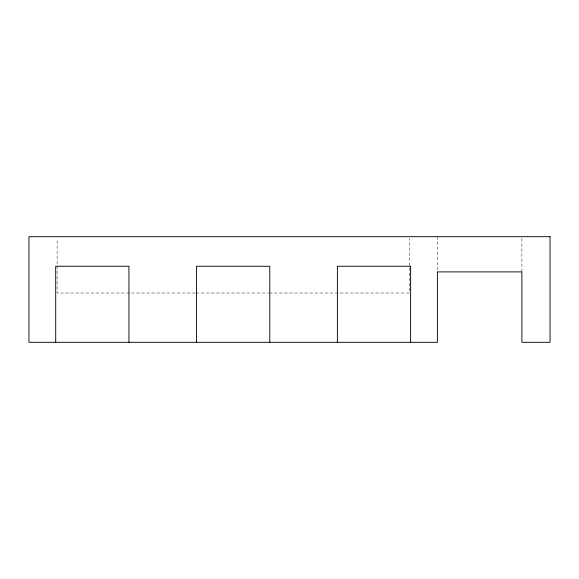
<?xml version="1.0" encoding="UTF-8"?>
<svg xmlns="http://www.w3.org/2000/svg" width="579" height="579" viewBox="0 0 579 579"><rect width="100%" height="100%" fill="white"/><g stroke="black" fill="none" stroke-linecap="round" stroke-linejoin="round"><path stroke-width="0.43" stroke-dasharray="2.9 2.17" d="M195.246 293.017L57.118 293.017L57.118 238.476M196.151 293.017L268.374 293.017M269.278 293.017L409.215 293.017L409.215 238.476M521.882 238.49L521.882 271.898M437.377 236.688L437.377 270.994"/><path stroke-width="0.87" d="M410.62 342.312L410.62 266.26L337.383 266.26L337.383 342.312M269.785 342.312L269.785 266.26L196.549 266.26L196.549 342.312M128.943 342.312L128.943 266.26L55.707 266.26L55.707 342.312M550.05 236.688L28.95 236.688L28.95 342.312L437.377 342.312L437.377 271.898L521.882 271.898L521.882 342.312L550.05 342.312L550.05 236.688"/></g></svg>
